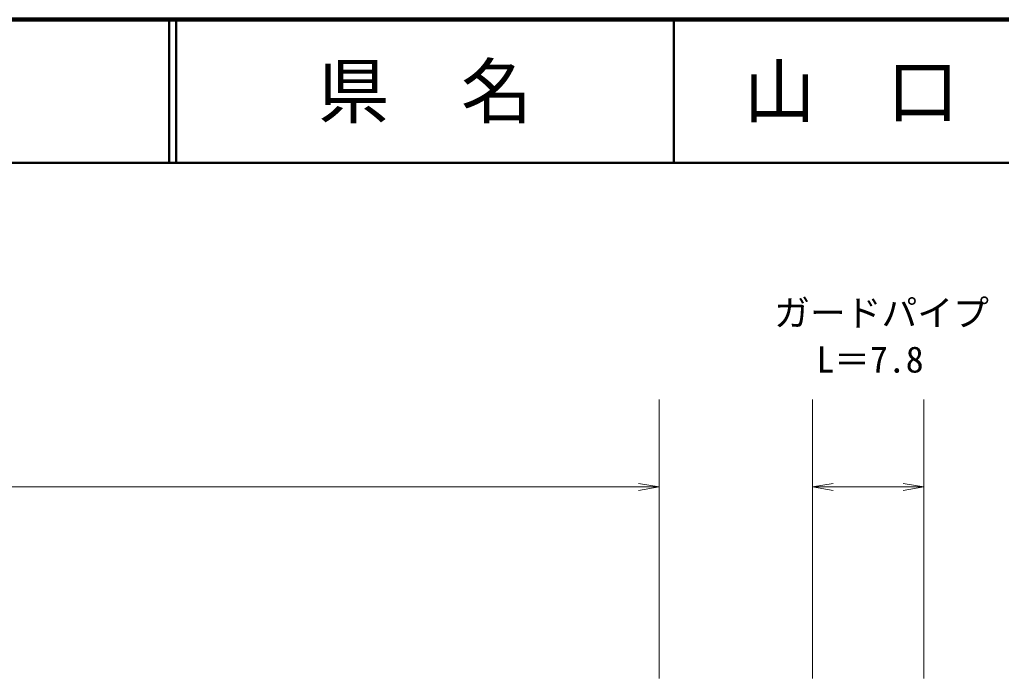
# Model space of a CAD drawing. Units: millimetres, scale not verified. Extents: x 40000 to 680000, y 20000 to 380000.
# Drawn here: x 287307 to 355869, y 334003 to 380000 of the extents above; entities that cross this region are included whole.
import ezdxf
from ezdxf.enums import TextEntityAlignment as Align

# ---------------------------------------------------------------- set-up
doc = ezdxf.new("R2010")
doc.units = ezdxf.units.MM
doc.header["$LTSCALE"] = 1000
for name, color, linetype, lineweight in [('M-STR-STR3', 7, 'Continuous', 13), ('M-TTL', 2, 'Continuous', 140), ('M-TTL-LINE', 7, 'Continuous', 50)]:
    doc.layers.add(name, color=color, linetype=linetype, lineweight=lineweight)
doc.layers.add('M-TTL-TXT', color=7, linetype='Continuous')
doc.styles.add('ＭＳ ゴシック', font='')
doc.styles.get('ＭＳ ゴシック').set_extended_font_data('MS Gothic')

# ---------------------------------------------------------------- blocks, each defined once
blk = doc.blocks.new('open_arrow')
at = {"color": 0, "linetype": 'Continuous', "lineweight": -2}
blk.add_lwpolyline([(7.5, 1.25), (0, 0), (7.5, -1.25)], dxfattribs=at)

msp = doc.modelspace()

# ---------------------------------------------------------------- linework, layer by layer
at = {"layer": 'M-STR-STR3'}
for p, q in [((331967, 353471), (331967, 334003)), ((342679, 353471), (342679, 334003)), ((350457, 353471), (350457, 334003)), ((70831, 347369), (331967, 347369)), ((342679, 347369), (350457, 347369))]:
    msp.add_line(p, q, dxfattribs=at)
at = {"layer": 'M-TTL'}
msp.add_line((680000, 380000), (40000, 380000), dxfattribs=at)
at = {"layer": 'M-TTL-LINE'}
for p, q in [((297750, 380000), (297750, 370000)), ((298250, 380000), (298250, 370000)), ((333000, 380000), (333000, 370000)), ((40000, 370000), (680000, 370000))]:
    msp.add_line(p, q, dxfattribs=at)

# ---------------------------------------------------------------- block references
at = {"layer": 'M-STR-STR3', "xscale": 193, "yscale": 193, "rotation": 180}
for p in [(331967, 347369), (350457, 347369)]:
    msp.add_blockref('open_arrow', p, dxfattribs=at)
at = {"layer": 'M-STR-STR3', "xscale": 193, "yscale": 193}
msp.add_blockref('open_arrow', (342679, 347369), dxfattribs=at)

# ---------------------------------------------------------------- texts
at = {"layer": 'M-STR-STR3', "style": 'ＭＳ ゴシック'}
for s, p in [('ガードパイプ', (339998, 360443)), ('L＝7.8', (342950, 357186))]:
    msp.add_text(s, height=1833, dxfattribs=at).set_placement(p, align=Align.TOP_LEFT)
at = {"layer": 'M-TTL-TXT', "style": 'ＭＳ ゴシック'}
for s, p in [('県\u3000名', (315625, 375000)), ('山\u3000口\u3000県', (350375, 375000))]:
    msp.add_text(s, height=3666, dxfattribs=at).set_placement(p, align=Align.MIDDLE_CENTER)

doc.saveas('drawing.dxf')
